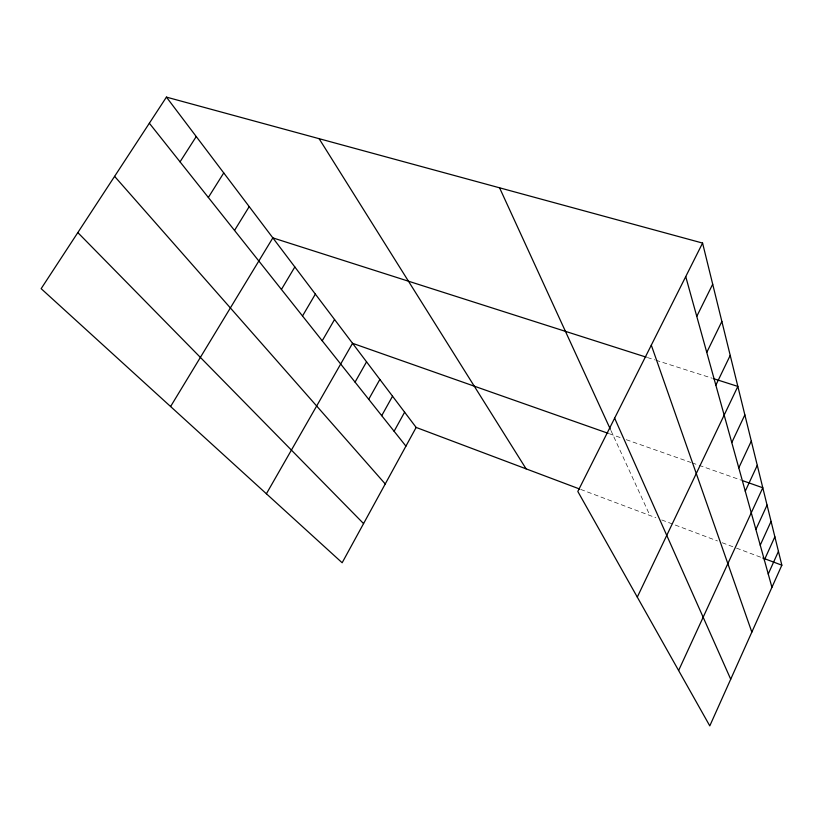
<?xml version="1.0" encoding="UTF-8"?>
<svg xmlns="http://www.w3.org/2000/svg" width="823" height="823" viewBox="0 0 823 823"><rect width="100%" height="100%" fill="white"/><g stroke="black" fill="none" stroke-linecap="round" stroke-linejoin="round"><path stroke-width="0.62" stroke-dasharray="4.12 3.09" d="M647.403 357.532L654.738 359.867M655.952 360.258L712.183 378.22M609.401 433.752L621.437 437.99M626.252 439.688L690.857 462.433M692.05 462.855L697.986 464.944M699.18 465.365L741.132 480.138M580.709 489.418L655.849 517.729M661.764 519.961L717.481 540.948M722.234 542.738L732.923 546.77M736.492 548.108L762.756 558.004M610.882 430.398L649.933 515.496"/><path stroke-width="1.23" d="M702.575 243.073L781.85 565.195L709.786 725.886L577.818 491.465L702.575 243.073L166.431 97.114L41.15 288.657L342.152 562.757L416.15 427.435L166.431 97.114M768.24 574.022L778.445 551.379M764.351 560L774.865 536.791M760.236 545.165L771.069 521.381M755.884 529.467L767.057 505.065M678.615 670.508L762.798 487.772L742.336 480.56M745.257 491.187L757.273 465.324M738.787 467.845L751.306 441.097M731.781 442.568L744.856 414.885M637.29 597.107L737.85 386.419L713.397 378.611M715.856 385.174L730.217 355.402M706.762 352.409L721.864 321.474M696.772 316.382L712.697 284.202M394.104 431.262L404.628 412.179M381.718 415.666L392.54 396.202M368.714 399.309L379.866 379.444M355.063 382.119L366.554 361.832M266.395 493.779L352.553 343.304L608.197 433.33M322.225 340.794L334.56 319.509M302.514 315.981L315.363 294.12M281.425 289.449L294.84 266.971M170.587 406.531L272.845 237.878L646.178 357.141M234.524 230.43L249.215 206.614M208.342 197.469L223.753 172.933M180.042 161.853L196.244 136.546M416.15 427.435L579.526 488.975M762.756 558.004L781.85 565.195M77.825 232.59L363.571 523.593M114.603 176.359L385.246 483.945M149.354 123.224L405.924 446.138M319.098 138.676L526.103 468.853M499.571 187.809L610.357 429.246M614.637 418.166L730.711 679.222M651.302 345.146L751.841 632.115M685.734 276.6L771.933 587.313"/></g></svg>
